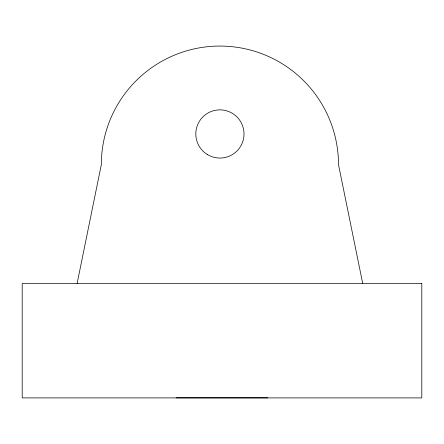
<?xml version="1.0" encoding="UTF-8"?>
<svg xmlns="http://www.w3.org/2000/svg" width="444" height="444" viewBox="0 0 444 444"><rect width="100%" height="100%" fill="white"/><g stroke="black" fill="none" stroke-linecap="round" stroke-linejoin="round"><path stroke-width="0.67" d="M77.101 283.533L101.321 164.652A118.587 118.587 0 0 1 219.913 46.065A118.587 118.587 0 0 1 338.5 164.652L362.726 283.533M176.135 397.841L267.865 397.841M421.8 283.533L22.2 283.533L22.2 397.907L421.8 397.907L421.8 283.533M207.614 154.684A24.098 24.098 0 0 0 244.011 134.249A24.098 24.098 0 0 0 208.114 112.948A24.098 24.098 0 0 0 207.614 154.684"/></g></svg>
